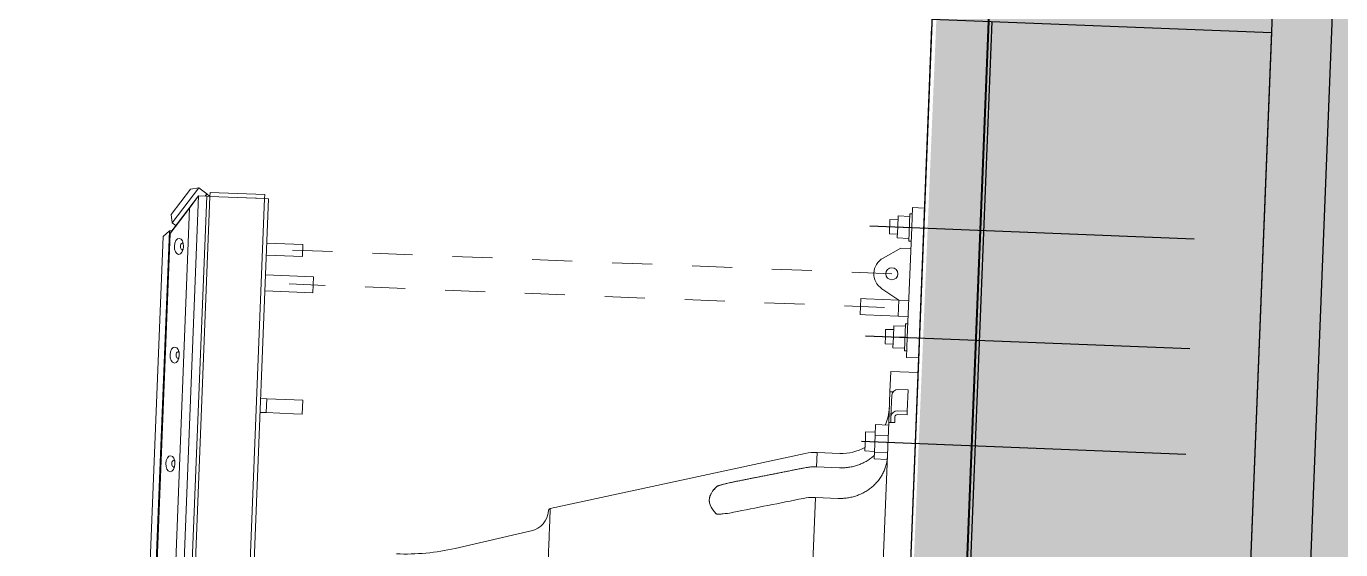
# Model space of a CAD drawing. Header units: millimetres. Extents: x 0 to 581027, y 0 to 6627194.
# Drawn here: x 580582.94 to 580586.228, y 6626346.093 to 6626347.402 of the extents above; entities that cross this region are included whole.
import ezdxf

# ---------------------------------------------------------------- set-up
doc = ezdxf.new("R2010")
doc.units = ezdxf.units.MM
doc.linetypes.add('CONTINOUS', pattern=[0])
doc.linetypes.add('HIDDEN', pattern=[0.375, 0.25, -0.125])
doc.layers.add('ГР_Верх_строение', color=250, linetype='CONTINOUS', lineweight=30)
doc.layers.add('ГР_Отбойные SPC 1400 G1.8', color=252, linetype='Continuous', lineweight=15)
doc.layers.add('Этап 2.1 нижняя бровка', color=7, linetype='Continuous')

# ---------------------------------------------------------------- blocks, each defined once
blk = doc.blocks.new('ГР_Отбойные SPC 1400 G1.8_план_100')
at = {"layer": 'Defpoints', "ltscale": 50}
for p, q in [((-14.815, -1.346), (-14.815, 6.775)), ((-12.065, -1.346), (-12.065, 6.775)), ((-9.424, -1.346), (-9.424, 6.775)), ((-19.85, 0), (19.85, 0))]:
    blk.add_line(p, q, dxfattribs=at)
at = {"layer": 'ГР_Отбойные SPC 1400 G1.8'}
for p, q in [((-15.315, -0.3), (-15.315, 0)), ((-15.315, -0.3), (-14.815, -0.3)), ((-15.155, -0.36), (-15.155, -0.3)), ((-14.815, -0.3), (-12.065, -0.3)), ((-14.475, -0.36), (-14.475, -0.3)), ((-14.29, -0.55), (-14.29, -0.3)), ((-12.99, -0.3), (-12.99, -0.55)), ((-12.59, -0.3), (-12.59, -0.55)), ((-12.405, -0.3), (-12.405, -0.36)), ((-12.065, -0.3), (-11.565, -0.3)), ((-11.725, -0.3), (-11.725, -0.36)), ((-11.565, -0.3), (-11.565, 0)), ((-11.2, -0.68), (-11.2, 0)), ((-10.754, -0.23), (-10.754, -0.47)), ((-10.218, -0.23), (-10.754, -0.23)), ((-10.218, -0.47), (-10.218, -0.23)), ((-10.126, -0.23), (-10.218, -0.23)), ((-10.126, -0.23), (-10.126, -0.47)), ((-14.475, -0.36), (-15.155, -0.36)), ((-15.09, -0.65), (-15.09, -0.36)), ((-14.815, -0.65), (-15.09, -0.65)), ((-14.995, -0.85), (-14.995, -0.65)), ((-14.815, -0.65), (-14.815, -0.36)), ((-14.54, -0.65), (-14.815, -0.65)), ((-14.635, -0.85), (-14.635, -0.65)), ((-14.54, -0.65), (-14.54, -0.36)), ((-14.024, -0.985), (-14.29, -0.55)), ((-12.99, -0.55), (-13.256, -0.985)), ((-12.99, -0.55), (-12.99, -1.369)), ((-12.59, -0.55), (-12.99, -0.55)), ((-12.59, -0.55), (-12.59, -1.369)), ((-12.405, -0.36), (-11.725, -0.36)), ((-12.34, -0.65), (-12.34, -0.36)), ((-12.34, -0.65), (-12.065, -0.65)), ((-12.245, -0.85), (-12.245, -0.65)), ((-12.065, -0.65), (-12.065, -0.36)), ((-12.065, -0.65), (-11.79, -0.65)), ((-11.885, -0.85), (-11.885, -0.65)), ((-11.79, -0.65), (-11.79, -0.36)), ((-10.689, -0.68), (-10.689, -0.603)), ((-10.606, -0.63), (-10.07, -0.63)), ((-10.059, -0.53), (-10.07, -0.53)), ((-10.07, -0.63), (-9.923, -0.63)), ((-9.923, -0.53), (-10.059, -0.53)), ((-9.923, -0.53), (-9.923, -0.68)), ((-14.995, -0.85), (-14.635, -0.85)), ((-12.065, -0.85), (-12.245, -0.85)), ((-11.885, -0.85), (-12.065, -0.85)), ((-10.689, -0.68), (-11.2, -0.68)), ((-9.923, -0.68), (-10.689, -0.68)), ((-5.193, -0.68), (-9.923, -0.68)), ((-9.853, -1.01), (-9.853, -0.68)), ((-9.589, -1.01), (-9.589, -0.68)), ((-9.16, -1.01), (-9.16, -0.68)), ((-8.994, -1.01), (-8.994, -0.684)), ((-9.853, -1.01), (-9.589, -1.01)), ((-9.664, -1.25), (-9.664, -1.01)), ((-9.515, -1.25), (-9.664, -1.25)), ((-9.589, -1.01), (-9.16, -1.01)), ((-9.184, -1.25), (-9.515, -1.25)), ((-9.184, -1.25), (-9.184, -1.01)), ((-9.16, -1.01), (-8.994, -1.01)), ((-12.99, -1.5), (-12.99, -1.369)), ((-12.59, -1.5), (-12.99, -1.5)), ((-12.59, -1.5), (-12.59, -1.369)), ((-9.1, -2.439), (-9.1, -1.87)), ((-8.739, -2.439), (-8.739, -1.87)), ((-7.974, -1.87), (-7.974, -2.439)), ((-9.1, -2.439), (-8.739, -2.439)), ((-8.739, -2.439), (-8.739, -2.439)), ((-7.974, -2.439), (-4.385, -2.439)), ((-7.432, -9.055), (-9.062, -2.736)), ((-6.345, -11.391), (-6.855, -9.506)), ((-12.99, -15.8), (-12.99, -15.2)), ((-12.59, -15.2), (-12.99, -15.2)), ((-12.59, -15.8), (-12.59, -15.2)), ((-9.9, -15.566), (-9.9, -15.35)), ((-9.55, -15.35), (-9.9, -15.35)), ((-9.55, -15.35), (-9.55, -15.566)), ((-13.79, -15.95), (-13.79, -15.5)), ((-13.49, -15.5), (-13.79, -15.5)), ((-13.49, -15.95), (-13.49, -15.5)), ((-9.9, -15.566), (-9.9, -16.25)), ((-9.55, -15.566), (-9.55, -16.25)), ((-13.79, -15.95), (-13.79, -16.4)), ((-13.49, -16.4), (-13.49, -15.95)), ((-12.99, -15.8), (-12.99, -16.4)), ((-12.59, -15.8), (-12.59, -16.4)), ((14.9, -16.4), (-14.9, -16.4)), ((-14.9, -16.4), (-14.9, -16.5)), ((-9.9, -16.25), (-9.9, -16.4)), ((-9.55, -16.25), (-9.9, -16.25)), ((-9.55, -16.25), (-9.55, -16.4)), ((-15, -16.5), (-15, -17.87)), ((-14.9, -16.5), (-15, -16.5)), ((-14.9, -17.87), (-14.9, -16.5)), ((-14.9, -16.5), (14.9, -16.5)), ((-14.9, -17.87), (-14.9, -16.5)), ((-14.9, -16.957), (-14.9, -16.7)), ((-14.9, -16.7), (-14.9, -16.7)), ((-14.958, -17.951), (-15.101, -18.156)), ((-14.9, -17.87), (-15, -17.87)), ((-14.901, -17.991), (-14.958, -17.951)), ((-14.9, -17.87), (-14.957, -17.952)), ((-14.901, -17.951), (-4.72, -17.951)), ((-14.901, -17.951), (-14.901, -18.156)), ((14.9, -17.87), (-14.9, -17.87)), ((-14.9, -17.87), (-14.9, -17.951)), ((-14.9, -17.87), (-14.9, -17.87)), ((-14.9, -17.87), (-14.9, -17.87)), ((-15.101, -18.156), (-14.2, -18.787)), ((-15.101, -18.156), (-15.064, -18.365)), ((-14.409, -18.824), (-15.064, -18.365)), ((-14, -18.787), (-14.901, -18.156)), ((-14.584, -18.365), (-14.901, -18.156)), ((-14.901, -18.156), (-4.72, -18.156)), ((-14.584, -18.365), (-13.929, -18.824)), ((-4.87, -18.365), (-14.584, -18.365)), ((-14.134, -18.693), (-14.2, -18.787)), ((-13.7, -18.489), (-13.7, -18.513)), ((-13.54, -18.489), (-13.54, -18.513)), ((-10.98, -18.489), (-10.98, -18.513)), ((-10.82, -18.489), (-10.82, -18.513)), ((-8.26, -18.489), (-8.26, -18.513)), ((-8.1, -18.489), (-8.1, -18.513)), ((-14.2, -18.787), (-14.409, -18.824)), ((-14, -18.787), (-14, -18.85)), ((-13.929, -18.824), (-14, -18.787)), ((-13.85, -19), (-14, -18.85)), ((-14, -18.85), (-4.72, -18.85)), ((-13.929, -18.824), (-4.87, -18.824)), ((-4.87, -19), (-13.85, -19))]:
    blk.add_line(p, q, dxfattribs=at)
at = {"layer": 'ГР_Отбойные SPC 1400 G1.8', "linetype": 'HIDDEN', "ltscale": 3}
for p, q in [((-13.64, -0.75), (-13.64, -15.95)), ((-12.79, -0.9), (-12.79, -15.8))]:
    blk.add_line(p, q, dxfattribs=at)
at = {"layer": 'ГР_Отбойные SPC 1400 G1.8', "extrusion": (0, 0, -1)}
blk.add_circle((13.64, -0.75), 0.15, dxfattribs=at)
for centre, radius, start, end in [((13.64, -0.75), 0.45, 211.4681, 328.5319), ((10.29, -1.87), 1.19, 90, 111.5509), ((10.29, -1.87), 1.19, 148.6001, 180), ((7.91, -2.439), 1.19, 345.5297, 0), ((7.373, -9.04), 0.06, 271.1647, 345.5295), ((7.386, -9.65), 0.55, 91.1647, 164.8496), ((11.75, -12.855), 5.6, 164.8496, 180)]:
    blk.add_arc(centre, radius, start, end, dxfattribs=at)
for centre, major_axis, ratio, start_param, end_param in [((-10.606, -0.47), (0, -0.16), 0.92388, 0, 1.570796), ((-10.07, -0.47), (0, -0.16), 0.92388, 0, 1.570796), ((-10.07, -0.47), (0, -0.06), 0.92388, 0, 1.570796), ((-13.62, -18.406), (-0.2, 0), 0.573576, 5.123906, 5.319451), ((-13.62, -18.513), (-0.08, 0), 0.573576, 2.525509, 6.899269), ((-13.62, -18.406), (-0.2, 0), 0.573576, 4.105327, 4.300872), ((-10.9, -18.406), (-0.2, 0), 0.573576, 5.123906, 5.319451), ((-10.9, -18.513), (-0.08, 0), 0.573576, 2.525509, 6.899269), ((-10.9, -18.406), (-0.2, 0), 0.573576, 4.105327, 4.300872), ((-8.18, -18.406), (-0.2, 0), 0.573576, 5.123906, 5.319451), ((-8.18, -18.513), (-0.08, 0), 0.573576, 2.525509, 6.899269), ((-8.18, -18.406), (-0.2, 0), 0.573576, 4.105327, 4.300872)]:
    blk.add_ellipse(centre, major_axis=major_axis, ratio=ratio, start_param=start_param, end_param=end_param, dxfattribs=at)
for centre in [(-13.62, -18.594), (-10.9, -18.594), (-8.18, -18.594)]:
    blk.add_ellipse(centre, major_axis=(-0.2, 0), ratio=0.573576, dxfattribs=at)
at = {"layer": 'ГР_Отбойные SPC 1400 G1.8'}
for points, knots in [([(-9.079, -0.68), (-9.045, -0.68), (-9.009, -0.682), (-8.937, -0.689), (-8.9, -0.695), (-8.827, -0.711), (-8.79, -0.721), (-8.721, -0.744), (-8.687, -0.757), (-8.624, -0.785), (-8.592, -0.801), (-8.527, -0.838), (-8.495, -0.859), (-8.433, -0.903), (-8.404, -0.927), (-8.347, -0.977), (-8.321, -1.003), (-8.273, -1.055), (-8.249, -1.084), (-8.202, -1.144), (-8.18, -1.176), (-8.139, -1.243), (-8.12, -1.277), (-8.086, -1.347), (-8.071, -1.382), (-8.045, -1.449), (-8.032, -1.485), (-8.011, -1.56), (-8.002, -1.599), (-7.988, -1.677), (-7.982, -1.717), (-7.975, -1.795), (-7.974, -1.833), (-7.974, -1.87)], [17.661622, 17.661622, 17.661622, 17.661622, 18.770306, 18.770306, 19.87899, 19.87899, 20.987674, 20.987674, 22.096358, 22.096358, 23.202822, 23.202822, 24.309285, 24.309285, 25.415749, 25.415749, 26.522212, 26.522212, 27.62509, 27.62509, 28.727968, 28.727968, 29.830846, 29.830846, 30.933725, 30.933725, 32.033204, 32.033204, 33.132683, 33.132683, 34.232162, 34.232162, 35.331641, 35.331641, 35.331641, 35.331641]), ([(-8.739, -1.87), (-8.739, -1.833), (-8.741, -1.795), (-8.748, -1.717), (-8.753, -1.677), (-8.767, -1.599), (-8.777, -1.56), (-8.798, -1.485), (-8.81, -1.449), (-8.836, -1.382), (-8.851, -1.347), (-8.885, -1.277), (-8.904, -1.243), (-8.946, -1.176), (-8.968, -1.144), (-9.014, -1.084), (-9.038, -1.055), (-9.068, -1.023), (-9.074, -1.016), (-9.081, -1.01)], [35.331641, 35.331641, 35.331641, 35.331641, 36.43112, 36.43112, 37.5306, 37.5306, 38.630079, 38.630079, 39.729558, 39.729558, 40.832436, 40.832436, 41.935314, 41.935314, 43.038192, 43.038192, 44.14107, 44.14107, 44.416594, 44.416594, 44.416594, 44.416594]), ([(-8.704, -2.736), (-8.709, -2.715), (-8.714, -2.693), (-8.725, -2.631), (-8.731, -2.592), (-8.737, -2.514), (-8.739, -2.476), (-8.739, -2.439)], [-2.817934, -2.817934, -2.817934, -2.817934, -2.198259, -2.198259, -1.09913, -1.09913, 0, 0, 0, 0]), ([(-8.704, -2.736), (-8.722, -2.66), (-8.733, -2.581), (-8.737, -2.505), (-8.739, -2.483), (-8.739, -2.46), (-8.739, -2.439)], [-2.817934, -2.817934, -2.817934, -2.817934, -0.647025, -0.647025, -0.647025, 0, 0, 0, 0]), ([(-7.974, -2.439), (-7.974, -2.511), (-7.967, -2.59), (-7.953, -2.668), (-7.949, -2.691), (-7.944, -2.714), (-7.939, -2.736)], [0, 0, 0, 0, 2.170909, 2.170909, 2.170909, 2.817934, 2.817934, 2.817934, 2.817934]), ([(-8.156, -4.903), (-8.158, -4.901), (-8.16, -4.898), (-8.162, -4.894), (-8.167, -4.886), (-8.171, -4.874), (-8.176, -4.863), (-8.181, -4.85), (-8.185, -4.837), (-8.19, -4.824), (-8.203, -4.784), (-8.216, -4.742), (-8.228, -4.698), (-8.24, -4.659), (-8.251, -4.618), (-8.261, -4.579), (-8.265, -4.562), (-8.27, -4.544), (-8.274, -4.527), (-8.278, -4.512), (-8.281, -4.497), (-8.285, -4.481), (-8.286, -4.479), (-8.286, -4.477), (-8.287, -4.475)], [4.142666, 4.142666, 4.142666, 4.142666, 4.29908, 4.29908, 4.29908, 4.664221, 4.664221, 4.664221, 5.091831, 5.091831, 5.091831, 6.342808, 6.342808, 6.342808, 7.483636, 7.483636, 7.483636, 8.001683, 8.001683, 8.001683, 8.472171, 8.472171, 8.472171, 8.528912, 8.528912, 8.528912, 8.528912]), ([(-8.156, -4.903), (-8.156, -4.903), (-8.156, -4.903), (-8.158, -4.901), (-8.16, -4.899), (-8.164, -4.89), (-8.168, -4.882), (-8.175, -4.866), (-8.178, -4.857), (-8.186, -4.836), (-8.19, -4.824), (-8.199, -4.798), (-8.203, -4.784), (-8.215, -4.744), (-8.224, -4.716), (-8.248, -4.63), (-8.263, -4.573), (-8.276, -4.52)], [4.142666, 4.142666, 4.142666, 4.142666, 4.155521, 4.155521, 4.272496, 4.272496, 4.54637, 4.54637, 4.820243, 4.820243, 5.227349, 5.227349, 5.634456, 5.634456, 6.448668, 6.448668, 8.077093, 8.077093, 8.077093, 8.077093]), ([(-7.521, -4.475), (-7.517, -4.493), (-7.513, -4.509), (-7.51, -4.526), (-7.495, -4.589), (-7.482, -4.659), (-7.472, -4.726), (-7.467, -4.759), (-7.463, -4.791), (-7.461, -4.822), (-7.46, -4.831), (-7.46, -4.84), (-7.46, -4.849), (-7.459, -4.86), (-7.46, -4.872), (-7.461, -4.882), (-7.461, -4.888), (-7.462, -4.892), (-7.464, -4.897), (-7.465, -4.899), (-7.466, -4.902), (-7.467, -4.903)], [-0.451819, -0.451819, -0.451819, -0.451819, 0.061517, 0.061517, 0.061517, 1.997972, 1.997972, 1.997972, 2.9662, 2.9662, 2.9662, 3.264726, 3.264726, 3.264726, 3.623476, 3.623476, 3.623476, 3.8138, 3.8138, 3.8138, 3.934427, 3.934427, 3.934427, 3.934427]), ([(-7.467, -4.903), (-7.612, -5.059), (-7.756, -5.116), (-7.899, -5.076), (-7.985, -5.053), (-8.07, -4.995), (-8.156, -4.903)], [28.742762, 28.742762, 28.742762, 28.742762, 43.13617, 43.13617, 43.13617, 51.668653, 51.668653, 51.668653, 51.668653]), ([(2.844, -9.055), (2.397, -9.055), (1.928, -9.055), (1.449, -9.055), (1.053, -9.055), (0.651, -9.055), (0.25, -9.055), (0.074, -9.055), (-0.102, -9.055), (-0.278, -9.055), (-0.73, -9.055), (-1.183, -9.055), (-1.627, -9.055), (-1.89, -9.055), (-2.149, -9.055), (-2.402, -9.055), (-2.561, -9.055), (-2.717, -9.055), (-2.87, -9.055), (-3.312, -9.055), (-3.739, -9.055), (-4.14, -9.055), (-4.424, -9.055), (-4.695, -9.055), (-4.948, -9.055), (-5.122, -9.055), (-5.287, -9.055), (-5.445, -9.055), (-5.771, -9.055), (-6.065, -9.055), (-6.319, -9.055), (-6.452, -9.055), (-6.574, -9.055), (-6.684, -9.055), (-6.785, -9.055), (-6.876, -9.055), (-6.958, -9.055), (-7.126, -9.055), (-7.251, -9.055), (-7.33, -9.055), (-7.381, -9.055), (-7.413, -9.055), (-7.425, -9.055), (-7.43, -9.055), (-7.432, -9.055), (-7.432, -9.055)], [0, 0, 0, 0, 14.390851, 14.390851, 14.390851, 26.292586, 26.292586, 26.292586, 31.530602, 31.530602, 31.530602, 44.936121, 44.936121, 44.936121, 52.876576, 52.876576, 52.876576, 57.832233, 57.832233, 57.832233, 72.067536, 72.067536, 72.067536, 82.145011, 82.145011, 82.145011, 89.037559, 89.037559, 89.037559, 103.238099, 103.238099, 103.238099, 110.694785, 110.694785, 110.694785, 117.574133, 117.574133, 117.574133, 131.745995, 131.745995, 131.745995, 140.854995, 140.854995, 140.854995, 143.871706, 143.871706, 143.871706, 143.871706])]:
    blk.add_open_spline(points, degree=3, knots=knots, dxfattribs=at)
for points, weights in [([(-8.287, -4.475), (-8.49, -3.628), (-8.704, -2.736)], [1.00173484471, 1.00119392483, 1]), ([(-7.721, -5.076), (-7.938, -5.137), (-8.156, -4.903)], [1.0356917874, 1.03666132458, 1.03297606389])]:
    blk.add_rational_spline(points, weights, degree=2, dxfattribs=at)
for points in [[(-8.287, -4.475), (-8.422, -3.911), (-8.561, -3.332), (-8.704, -2.736)], [(-7.939, -2.736), (-7.796, -3.332), (-7.657, -3.911), (-7.521, -4.475)], [(-8.276, -4.52), (-8.279, -4.506), (-8.283, -4.491), (-8.287, -4.475)]]:
    blk.add_open_spline(points, degree=3, dxfattribs=at)

msp = doc.modelspace()

# ---------------------------------------------------------------- hatches: boundary and pattern name
at = {"lineweight": 9, "ltscale": 100, "true_color": 0xfff0c2}
h = msp.add_hatch(color=254, dxfattribs=at)
h.dxf.hatch_style = 2
h.paths.add_polyline_path([(580727.5884, 6626742.5584), (580717.1663, 6626733.127), (580710.8074, 6626723.1768), (580709.3597, 6626717.1837), (580707.2917, 6626709.5374), (580703.776, 6626704.7842), (580699.2263, 6626701.2711), (580690.1551, 6626697.3313), (580636.0796, 6626696.7677), (580599.1345, 6626698.4507), (580373.73, 6626846.9172), (580363.8291, 6626831.8854), (580598.3057, 6626677.4446), (580585.9168, 6626364.3078), (580584.9758, 6626341.6251), (580585.1556, 6626341.618), (580585.1161, 6626340.6188), (580584.9362, 6626340.6259), (580583.837, 6626312.8476), (580581.5594, 6626255.2927), (580581.7393, 6626255.2856), (580581.6997, 6626254.2863), (580581.5199, 6626254.2935), (580580.4206, 6626226.5152), (580580.6005, 6626226.5081), (580580.5609, 6626225.5089), (580580.3811, 6626225.516), (580579.2818, 6626197.7377), (580579.4618, 6626197.7306), (580579.4222, 6626196.7314), (580579.2423, 6626196.7385), (580578.143, 6626168.9602), (580578.3233, 6626168.9531), (580578.2837, 6626167.9539), (580578.1035, 6626167.961), (580577.0042, 6626140.1828), (580577.1841, 6626140.1757), (580577.1445, 6626139.1764), (580576.9647, 6626139.1836), (580572.4491, 6626025.0729), (580572.6289, 6626025.0657), (580572.5909, 6626024.0624), (580572.4094, 6626024.0693), (580570.6144, 6625978.7092), (580570.7942, 6625978.702), (580570.7547, 6625977.703), (580570.5748, 6625977.7101), (580569.4756, 6625949.9317), (580569.6554, 6625949.9246), (580569.6159, 6625948.9254), (580596.119, 6625947.9855), (580599.5133, 6626023.8017), (580601.7909, 6626081.3567), (580608.6236, 6626254.0215), (580612.7459, 6626363.4892), (580606.7229, 6626363.8148), (580606.699, 6626383.683), (580618.3258, 6626677.5557), (580635.7285, 6626676.763), (580690.3636, 6626677.3324), (580698.1224, 6626678.9868), (580709.4784, 6626683.9188), (580718.2013, 6626690.6545), (580725.6135, 6626700.6757), (580728.7369, 6626712.224), (580729.4623, 6626715.2272), (580732.5746, 6626720.0971), (580741.0082, 6626727.729), (580744.8523, 6626732.5972), (580727.8242, 6626742.8692)])

# ---------------------------------------------------------------- linework, layer by layer
at = {"layer": 'ГР_Верх_строение', "ltscale": 10}
for p, q in [((580585.8457, 6626363.6079, 0), (580584.9758, 6626341.6251)), ((580586.1648, 6626350.1848, 0), (580585.3424, 6626329.4011, 0)), ((580586.3147, 6626350.1789, 0), (580585.4923, 6626329.3951, 0)), ((580585.355, 6626347.4146, 0), (580585.1968, 6626343.4178, 0))]:
    msp.add_line(p, q, dxfattribs=at)
at = {"layer": 'ГР_Верх_строение', "ltscale": 10, "elevation": 0, "flags": 128}
msp.add_lwpolyline([(580585.2051, 6626347.4206), (580586.0544, 6626347.387), (580585.8963, 6626343.3901), (580585.0469, 6626343.4237)], dxfattribs=at)
at = {"layer": 'Этап 2.1 нижняя бровка', "color": 1, "lineweight": 40, "ltscale": 4}
msp.add_lwpolyline([(580576.58, 6626127.97), (580586.7481, 6626382.4686), (580171.04, 6626407.8359), (580162.11, 6626393.51), (580162.78, 6626379.82), (580158.76, 6626297.9), (580146.33, 6626216.14), (580132.555, 6626127.9028), (580128.61, 6626121.14), (580127.52, 6626109.21), (580127.54, 6626105.31), (580534.63, 6626089.21)], close=True, dxfattribs=at)

# ---------------------------------------------------------------- block references
at = {"layer": 'ГР_Отбойные SPC 1400 G1.8', "xscale": 0.1, "yscale": 0.1, "zscale": 0.1, "rotation": 267.7336564096768}
msp.add_blockref('ГР_Отбойные SPC 1400 G1.8_план_100', (580585.1259, 6626345.4175, -0.0022), dxfattribs=at)

doc.saveas('drawing.dxf')
